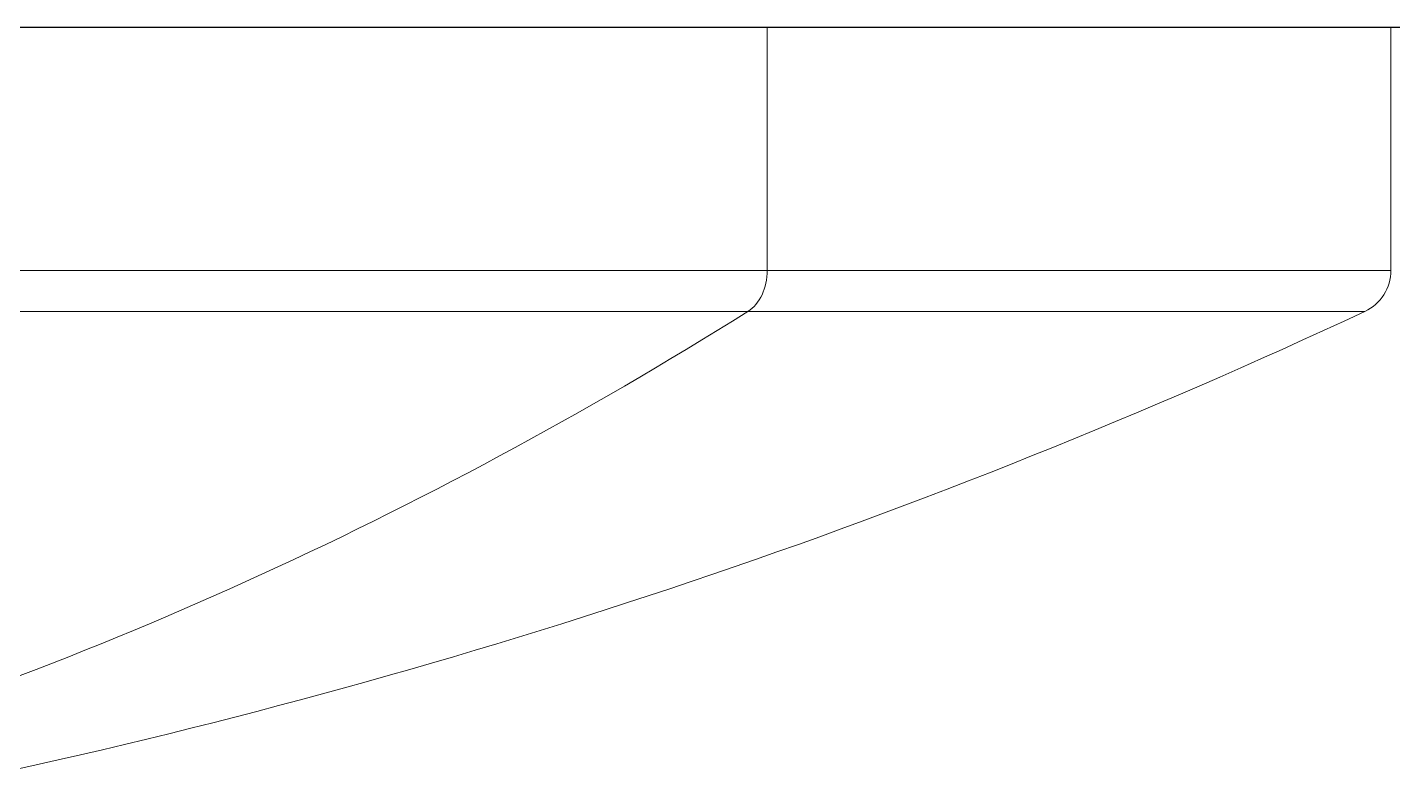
# Model space of a CAD drawing. Header units: millimetres. Extents: x 24958 to 25799, y 1150 to 1745.
# Drawn here: x 25093.28 to 25108.35, y 1500.17 to 1508.41 of the extents above; entities that cross this region are included whole.
import ezdxf

# ---------------------------------------------------------------- set-up
doc = ezdxf.new("R2010")
doc.units = ezdxf.units.MM
doc.layers.add('벽', color=2, linetype='Continuous')

msp = doc.modelspace()

# ---------------------------------------------------------------- linework, layer by layer
at = {"linetype": 'Continuous', "lineweight": 18}
for p, q in [((25101.444, 1508.414), (25054.326, 1508.414)), ((25108.326, 1508.414), (25101.444, 1508.414)), ((25108.326, 1505.732), (25108.326, 1508.414))]:
    msp.add_line(p, q, dxfattribs=at)
at = {"linetype": 'Continuous', "lineweight": 13}
for p, q in [((25101.444, 1505.732), (25101.444, 1508.414)), ((25101.444, 1505.732), (25054.326, 1505.732)), ((25101.444, 1505.732), (25108.326, 1505.732)), ((25101.229, 1505.279), (25054.614, 1505.279)), ((25101.229, 1505.279), (25108.037, 1505.279))]:
    msp.add_line(p, q, dxfattribs=at)
at = {"linetype": 'Continuous', "lineweight": 18}
for centre, radius, start, end in [((25107.826, 1505.732), 0.5, 295.0583, 0), ((25077.71, 1570.143), 71.604, 282.23731, 295.05826)]:
    msp.add_arc(centre, radius, start, end, dxfattribs=at)
at = {"linetype": 'Continuous', "lineweight": 13}
for centre, major_axis, start_param, end_param in [((25101.072, 1505.732), (0, -0.5), 0.437349, 1.570796), ((25078.632, 1570.143), (0, -71.604), 0.213581, 0.437349)]:
    msp.add_ellipse(centre, major_axis=major_axis, ratio=0.745133, start_param=start_param, end_param=end_param, dxfattribs=at)
at = {"layer": '벽'}
msp.add_line((25445.208, 1508.414), (25001.708, 1508.414), dxfattribs=at)

doc.saveas('drawing.dxf')
